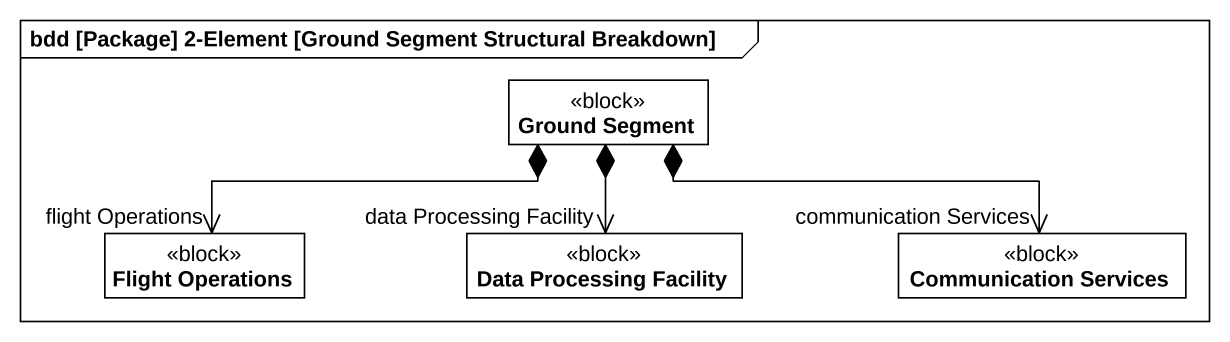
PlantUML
@startuml
mainframe bdd [Package] 2-Element [Ground Segment Structural Breakdown]
hide circle
hide empty members
class "Ground Segment" as Ground_Segment <<block>>
class "Flight Operations" as Flight_Operations <<block>>
class "Data Processing Facility" as Data_Processing_Facility <<block>>
class "Communication Services" as Communication_Services <<block>>
Ground_Segment *-left-> "flight Operations" Flight_Operations
Ground_Segment *--> "data Processing Facility" Data_Processing_Facility
Ground_Segment *-right-> "communication Services" Communication_Services
@enduml
